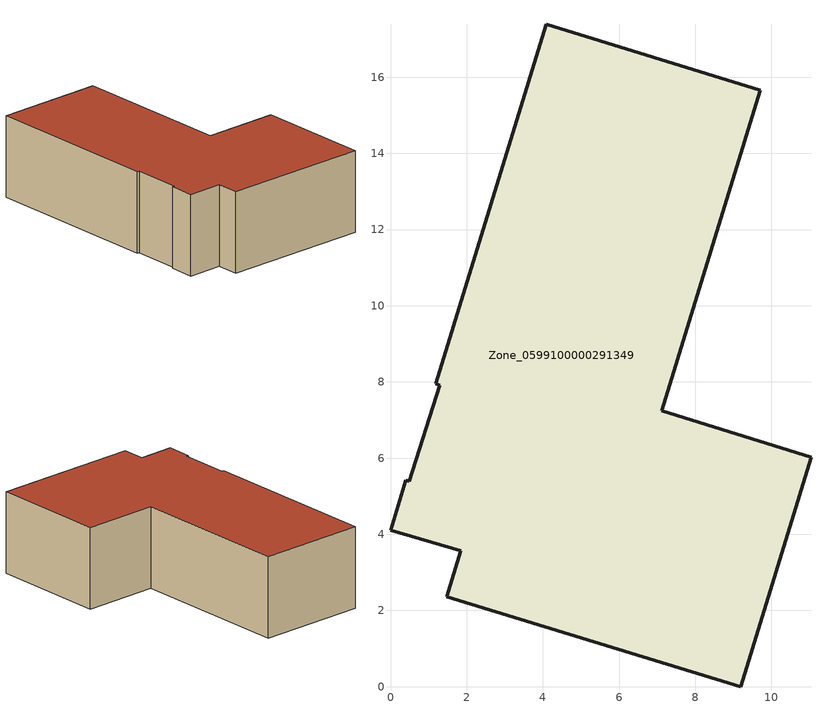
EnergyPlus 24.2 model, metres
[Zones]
Zone_0599100000291349
 floor ground (C_G): 0.4,5.42 0.5,5.39 1.29,7.92 1.18,7.95 4.09,17.39 9.71,15.66 7.12,7.24 11.04,6.03 9.19,0 1.47,2.36 1.85,3.57 0,4.11 z0
 wall outside (C_F): 1.85,3.57 1.47,2.36 9.19,0 11.04,6.03 7.12,7.24 9.71,15.66 4.09,17.39 1.18,7.95 1.29,7.92 0.5,5.39 0.4,5.42 0,4.11 1.85,3.57 z0:4.44
 roof outside (C_R): 0.5,5.39 0.4,5.42 0,4.11 1.85,3.57 1.47,2.36 9.19,0 11.04,6.03 7.12,7.24 9.71,15.66 4.09,17.39 1.18,7.95 1.29,7.92 z4.44
[BUILDING]
Pand.0599100000291349: North Axis=0; Terrain=City; Loads Convergence Tolerance Value=0.04; Temperature Convergence Tolerance Value=0.4; Solar Distribution=FullExterior; Maximum Number of Warmup Days=25; Minimum Number of Warmup Days=1
[Site:Location]
Rotterdam.The.Hague.AP_ZH_NLD Design_Conditions: Latitude=51.96; Longitude=4.45; Time Zone=1; Elevation=-4.5
[SITE:GROUNDTEMPERATURE:BUILDINGSURFACE]
18, 18, 18, 18, 18, 18, 18, 18, 18, 18, 18, 18
[MATERIAL] Thermal Absorptance=0.9; Solar Absorptance=0.7; Visible Absorptance=0.7
Name | Roughness | Thickness | Conductivity | Density | Specific Heat
G.TI.1975-1991 | MediumSmooth | 0.15 | 0.288461 | 540 | 1210
F.TI.1975-1991 | Rough | 0.3 | 0.230769 | 1920 | 840
R.TI.1975-1991 | MediumRough | 0.2 | 0.153846 | 1500 | 1000
[CONSTRUCTION]
C_G: G.TI.1975-1991
C_F: F.TI.1975-1991
C_R: R.TI.1975-1991
[ZONE]
Zone_0599100000291349: Type=1; Multiplier=1; Ceiling Height=Autocalculate; Volume=Autocalculate; Floor Area=autocalculate; Part of Total Floor Area=Yes
[ZONEINFILTRATION:DESIGNFLOWRATE]
Infil_Zone_0599100000291349: Zone or ZoneList or Space or SpaceList=Zone_0599100000291349; Schedule=AlwaysOn; Design Flow Rate Calculation Method=Flow/Area; Flow Rate per Floor Area=0.003; Constant Term Coefficient=1; Temperature Term Coefficient=0; Velocity Term Coefficient=0; Velocity Squared Term Coefficient=0
[HVACTEMPLATE:ZONE:IDEALLOADSAIRSYSTEM]
Zone_0599100000291349: Maximum Heating Supply Air Temperature=50; Minimum Cooling Supply Air Temperature=13; Maximum Heating Supply Air Humidity Ratio=0.0156; Minimum Cooling Supply Air Humidity Ratio=0.0077; Heating Limit=NoLimit; Cooling Limit=NoLimit; Dehumidification Control Type=ConstantSensibleHeatRatio; Cooling Sensible Heat Ratio=0.7; Dehumidification Setpoint=60; Humidification Control Type=None; Humidification Setpoint=30; Outdoor Air Method=None; Outdoor Air Flow Rate per Person=0.00944; Outdoor Air Flow Rate per Zone Floor Area=0; Outdoor Air Flow Rate per Zone=0; Demand Controlled Ventilation Type=None; Outdoor Air Economizer Type=NoEconomizer; Heat Recovery Type=None; Sensible Heat Recovery Effectiveness=0.7; Latent Heat Recovery Effectiveness=0.65
[ZONECONTROL:THERMOSTAT]
ThermostatControl_Zone_0599100000291349: Zone or ZoneList=Zone_0599100000291349; Control Type Schedule=DualSetpointControlType; Control 1=Thermostat_Zone_0599100000291349; Temperature Difference Between Cutout And Setpoint=0
[THERMOSTATSETPOINT:DUALSETPOINT]
Thermostat_Zone_0599100000291349: Heating Setpoint Temperature Schedule=HeatingSetpoint_Zone_0599100000291349; Cooling Setpoint Temperature Schedule=CoolingSetpoint_Zone_0599100000291349
[SCHEDULE:COMPACT]
HeatingSetpoint_Zone_0599100000291349: Through: 12/31, For: AllDays, Until: 24:00, 21
CoolingSetpoint_Zone_0599100000291349: Through: 12/31, For: AllDays, Until: 24:00, 24
DualSetpointControlType: Through: 12/31, For: AllDays, Until: 24:00, 4
AlwaysOn: Through: 12/31, For: AllDays, Until: 24:00, 1
